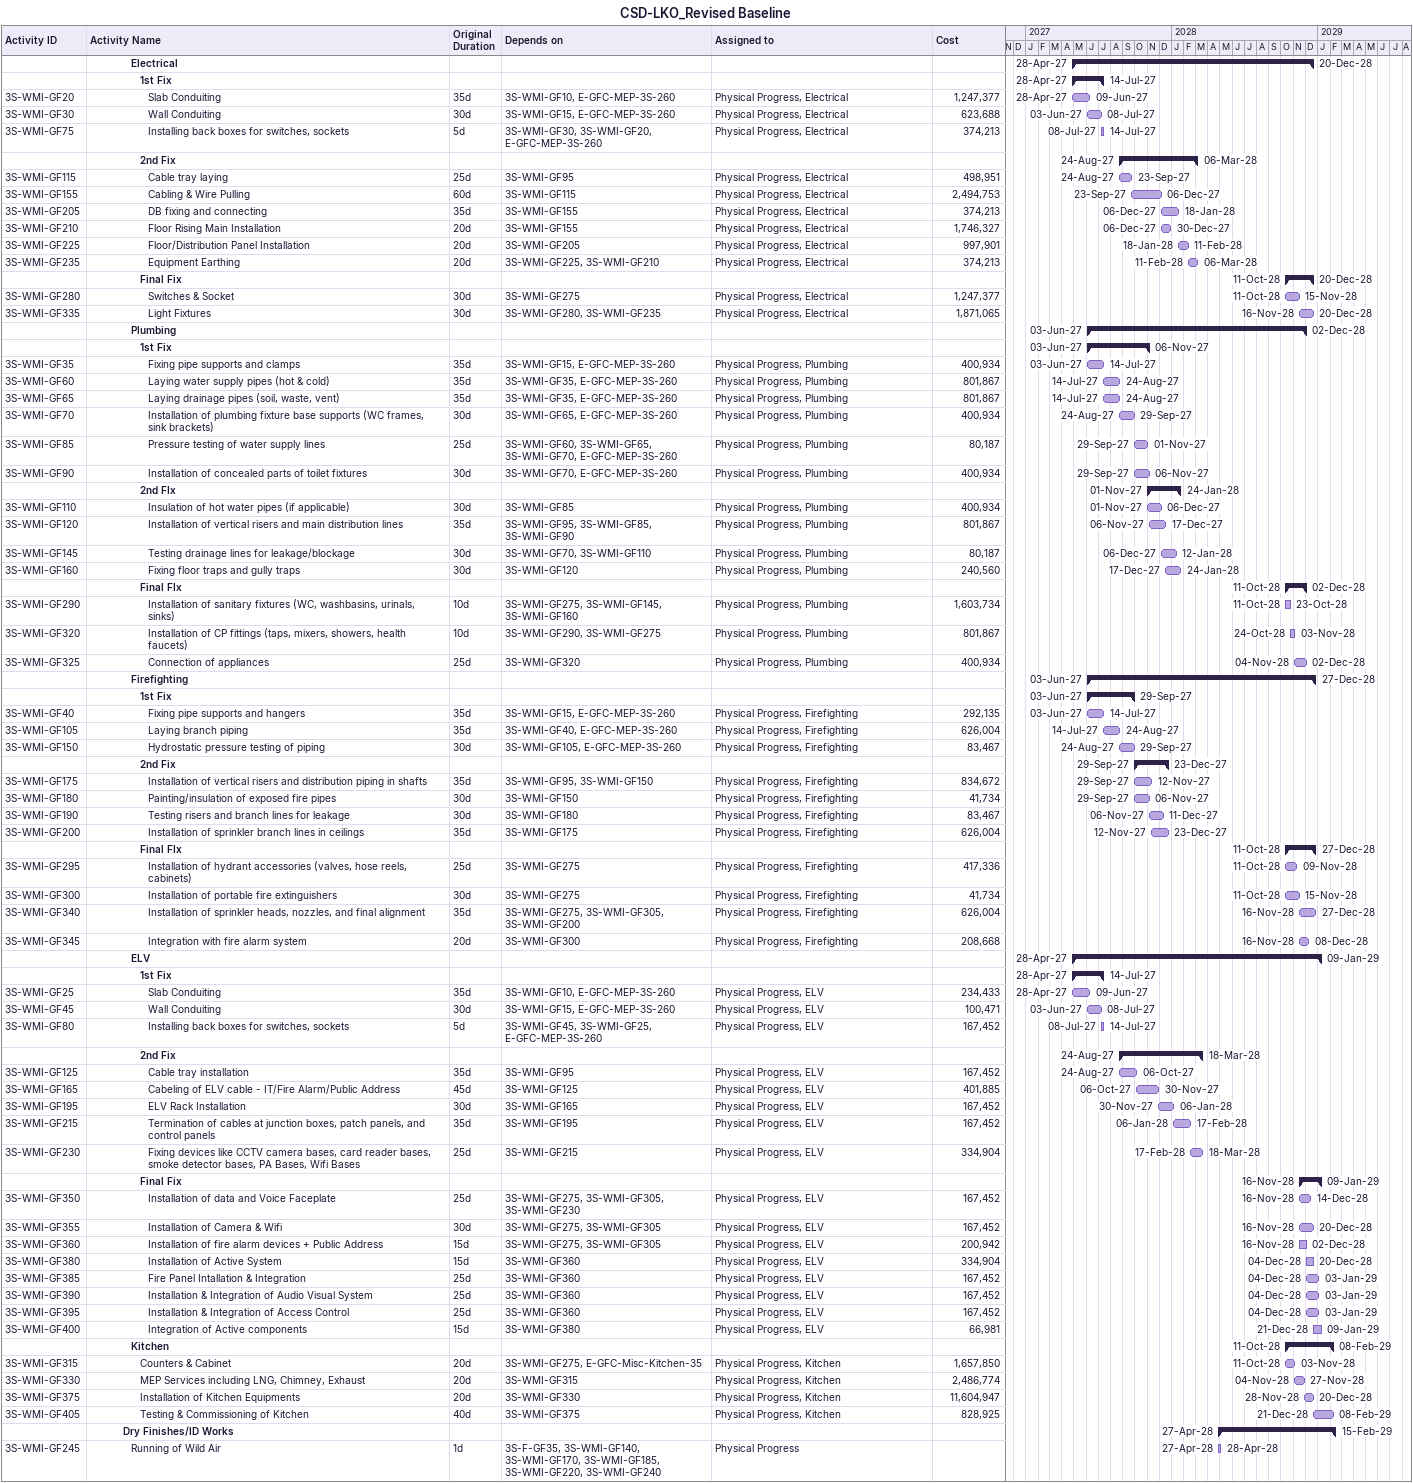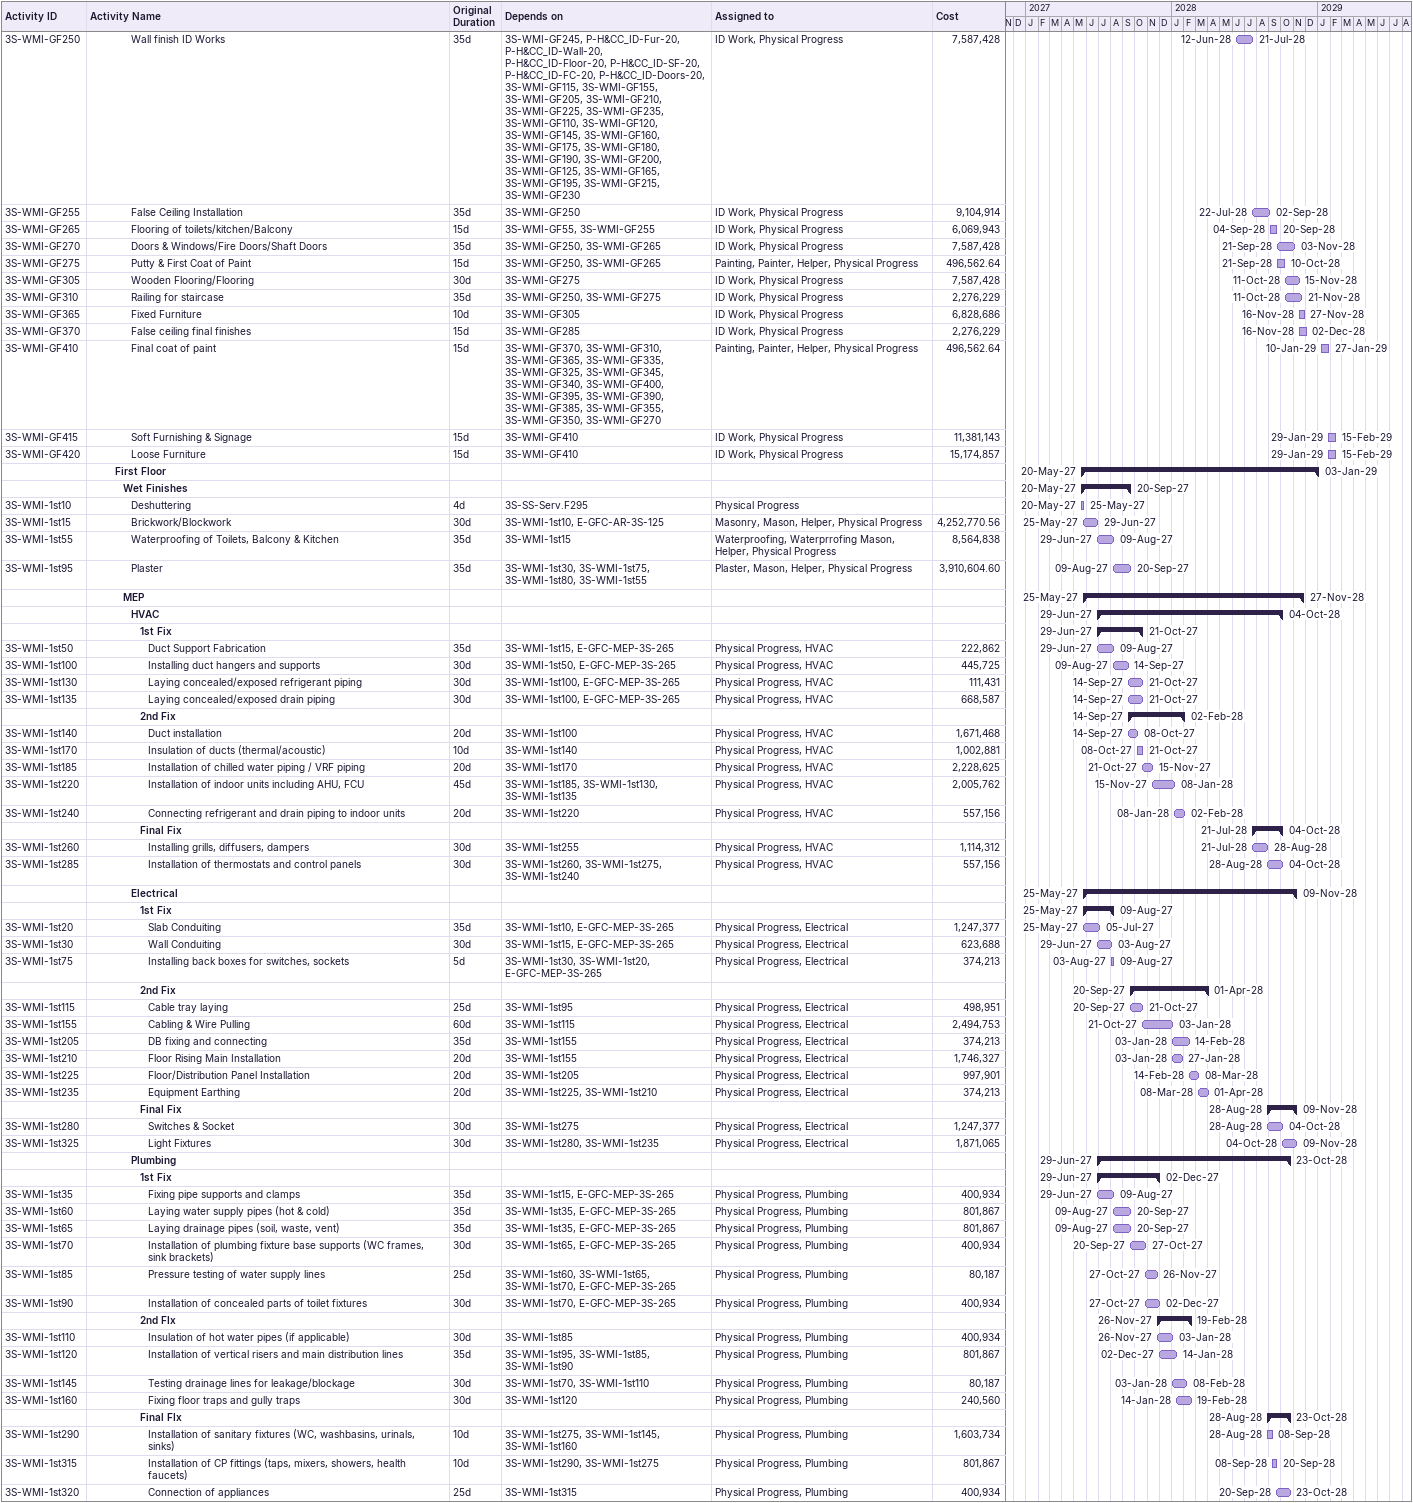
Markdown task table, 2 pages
CSD-LKO_Revised Baseline

| ID | Level | Task | Original duration | Start | Finish | Predecessors | Resources | Cost |
|---|---|---|---|---|---|---|---|---|
|  | 6 | **Electrical** |  | 2027-04-28 | 2028-12-20 |  |  |  |
|  | 7 | **1st Fix** |  | 2027-04-28 | 2027-07-14 |  |  |  |
| 3S-WMI-GF20 | 8 | Slab Conduiting | 35d | 2027-04-28 | 2027-06-09 | 3S-WMI-GF10, E-GFC-MEP-3S-260 | Physical Progress, Electrical | 1247377 |
| 3S-WMI-GF30 | 8 | Wall Conduiting | 30d | 2027-06-03 | 2027-07-08 | 3S-WMI-GF15, E-GFC-MEP-3S-260 | Physical Progress, Electrical | 623688 |
| 3S-WMI-GF75 | 8 | Installing back boxes for switches, sockets | 5d | 2027-07-08 | 2027-07-14 | 3S-WMI-GF30, 3S-WMI-GF20, E-GFC-MEP-3S-260 | Physical Progress, Electrical | 374213 |
|  | 7 | **2nd Fix** |  | 2027-08-24 | 2028-03-06 |  |  |  |
| 3S-WMI-GF115 | 8 | Cable tray laying | 25d | 2027-08-24 | 2027-09-23 | 3S-WMI-GF95 | Physical Progress, Electrical | 498951 |
| 3S-WMI-GF155 | 8 | Cabling & Wire Pulling | 60d | 2027-09-23 | 2027-12-06 | 3S-WMI-GF115 | Physical Progress, Electrical | 2494753 |
| 3S-WMI-GF205 | 8 | DB fixing and connecting | 35d | 2027-12-06 | 2028-01-18 | 3S-WMI-GF155 | Physical Progress, Electrical | 374213 |
| 3S-WMI-GF210 | 8 | Floor Rising Main Installation | 20d | 2027-12-06 | 2027-12-30 | 3S-WMI-GF155 | Physical Progress, Electrical | 1746327 |
| 3S-WMI-GF225 | 8 | Floor/Distribution Panel Installation | 20d | 2028-01-18 | 2028-02-11 | 3S-WMI-GF205 | Physical Progress, Electrical | 997901 |
| 3S-WMI-GF235 | 8 | Equipment Earthing | 20d | 2028-02-11 | 2028-03-06 | 3S-WMI-GF225, 3S-WMI-GF210 | Physical Progress, Electrical | 374213 |
|  | 7 | **Final Fix** |  | 2028-10-11 | 2028-12-20 |  |  |  |
| 3S-WMI-GF280 | 8 | Switches & Socket | 30d | 2028-10-11 | 2028-11-15 | 3S-WMI-GF275 | Physical Progress, Electrical | 1247377 |
| 3S-WMI-GF335 | 8 | Light Fixtures | 30d | 2028-11-16 | 2028-12-20 | 3S-WMI-GF280, 3S-WMI-GF235 | Physical Progress, Electrical | 1871065 |
|  | 6 | **Plumbing** |  | 2027-06-03 | 2028-12-02 |  |  |  |
|  | 7 | **1st Fix** |  | 2027-06-03 | 2027-11-06 |  |  |  |
| 3S-WMI-GF35 | 8 | Fixing pipe supports and clamps | 35d | 2027-06-03 | 2027-07-14 | 3S-WMI-GF15, E-GFC-MEP-3S-260 | Physical Progress, Plumbing | 400934 |
| 3S-WMI-GF60 | 8 | Laying water supply pipes (hot & cold) | 35d | 2027-07-14 | 2027-08-24 | 3S-WMI-GF35, E-GFC-MEP-3S-260 | Physical Progress, Plumbing | 801867 |
| 3S-WMI-GF65 | 8 | Laying drainage pipes (soil, waste, vent) | 35d | 2027-07-14 | 2027-08-24 | 3S-WMI-GF35, E-GFC-MEP-3S-260 | Physical Progress, Plumbing | 801867 |
| 3S-WMI-GF70 | 8 | Installation of plumbing fixture base supports (WC frames, sink brackets) | 30d | 2027-08-24 | 2027-09-29 | 3S-WMI-GF65, E-GFC-MEP-3S-260 | Physical Progress, Plumbing | 400934 |
| 3S-WMI-GF85 | 8 | Pressure testing of water supply lines | 25d | 2027-09-29 | 2027-11-01 | 3S-WMI-GF60, 3S-WMI-GF65, 3S-WMI-GF70, E-GFC-MEP-3S-260 | Physical Progress, Plumbing | 80187 |
| 3S-WMI-GF90 | 8 | Installation of concealed parts of toilet fixtures | 30d | 2027-09-29 | 2027-11-06 | 3S-WMI-GF70, E-GFC-MEP-3S-260 | Physical Progress, Plumbing | 400934 |
|  | 7 | **2nd FIx** |  | 2027-11-01 | 2028-01-24 |  |  |  |
| 3S-WMI-GF110 | 8 | Insulation of hot water pipes (if applicable) | 30d | 2027-11-01 | 2027-12-06 | 3S-WMI-GF85 | Physical Progress, Plumbing | 400934 |
| 3S-WMI-GF120 | 8 | Installation of vertical risers and main distribution lines | 35d | 2027-11-06 | 2027-12-17 | 3S-WMI-GF95, 3S-WMI-GF85, 3S-WMI-GF90 | Physical Progress, Plumbing | 801867 |
| 3S-WMI-GF145 | 8 | Testing drainage lines for leakage/blockage | 30d | 2027-12-06 | 2028-01-12 | 3S-WMI-GF70, 3S-WMI-GF110 | Physical Progress, Plumbing | 80187 |
| 3S-WMI-GF160 | 8 | Fixing floor traps and gully traps | 30d | 2027-12-17 | 2028-01-24 | 3S-WMI-GF120 | Physical Progress, Plumbing | 240560 |
|  | 7 | **Final FIx** |  | 2028-10-11 | 2028-12-02 |  |  |  |
| 3S-WMI-GF290 | 8 | Installation of sanitary fixtures (WC, washbasins, urinals, sinks) | 10d | 2028-10-11 | 2028-10-23 | 3S-WMI-GF275, 3S-WMI-GF145, 3S-WMI-GF160 | Physical Progress, Plumbing | 1603734 |
| 3S-WMI-GF320 | 8 | Installation of CP fittings (taps, mixers, showers, health faucets) | 10d | 2028-10-24 | 2028-11-03 | 3S-WMI-GF290, 3S-WMI-GF275 | Physical Progress, Plumbing | 801867 |
| 3S-WMI-GF325 | 8 | Connection of appliances | 25d | 2028-11-04 | 2028-12-02 | 3S-WMI-GF320 | Physical Progress, Plumbing | 400934 |
|  | 6 | **Firefighting** |  | 2027-06-03 | 2028-12-27 |  |  |  |
|  | 7 | **1st Fix** |  | 2027-06-03 | 2027-09-29 |  |  |  |
| 3S-WMI-GF40 | 8 | Fixing pipe supports and hangers | 35d | 2027-06-03 | 2027-07-14 | 3S-WMI-GF15, E-GFC-MEP-3S-260 | Physical Progress, Firefighting | 292135 |
| 3S-WMI-GF105 | 8 | Laying branch piping | 35d | 2027-07-14 | 2027-08-24 | 3S-WMI-GF40, E-GFC-MEP-3S-260 | Physical Progress, Firefighting | 626004 |
| 3S-WMI-GF150 | 8 | Hydrostatic pressure testing of piping | 30d | 2027-08-24 | 2027-09-29 | 3S-WMI-GF105, E-GFC-MEP-3S-260 | Physical Progress, Firefighting | 83467 |
|  | 7 | **2nd Fix** |  | 2027-09-29 | 2027-12-23 |  |  |  |
| 3S-WMI-GF175 | 8 | Installation of vertical risers and distribution piping in shafts | 35d | 2027-09-29 | 2027-11-12 | 3S-WMI-GF95, 3S-WMI-GF150 | Physical Progress, Firefighting | 834672 |
| 3S-WMI-GF180 | 8 | Painting/insulation of exposed fire pipes | 30d | 2027-09-29 | 2027-11-06 | 3S-WMI-GF150 | Physical Progress, Firefighting | 41734 |
| 3S-WMI-GF190 | 8 | Testing risers and branch lines for leakage | 30d | 2027-11-06 | 2027-12-11 | 3S-WMI-GF180 | Physical Progress, Firefighting | 83467 |
| 3S-WMI-GF200 | 8 | Installation of sprinkler branch lines in ceilings | 35d | 2027-11-12 | 2027-12-23 | 3S-WMI-GF175 | Physical Progress, Firefighting | 626004 |
|  | 7 | **Final FIx** |  | 2028-10-11 | 2028-12-27 |  |  |  |
| 3S-WMI-GF295 | 8 | Installation of hydrant accessories (valves, hose reels, cabinets) | 25d | 2028-10-11 | 2028-11-09 | 3S-WMI-GF275 | Physical Progress, Firefighting | 417336 |
| 3S-WMI-GF300 | 8 | Installation of portable fire extinguishers | 30d | 2028-10-11 | 2028-11-15 | 3S-WMI-GF275 | Physical Progress, Firefighting | 41734 |
| 3S-WMI-GF340 | 8 | Installation of sprinkler heads, nozzles, and final alignment | 35d | 2028-11-16 | 2028-12-27 | 3S-WMI-GF275, 3S-WMI-GF305, 3S-WMI-GF200 | Physical Progress, Firefighting | 626004 |
| 3S-WMI-GF345 | 8 | Integration with fire alarm system | 20d | 2028-11-16 | 2028-12-08 | 3S-WMI-GF300 | Physical Progress, Firefighting | 208668 |
|  | 6 | **ELV** |  | 2027-04-28 | 2029-01-09 |  |  |  |
|  | 7 | **1st Fix** |  | 2027-04-28 | 2027-07-14 |  |  |  |
| 3S-WMI-GF25 | 8 | Slab Conduiting | 35d | 2027-04-28 | 2027-06-09 | 3S-WMI-GF10, E-GFC-MEP-3S-260 | Physical Progress, ELV | 234433 |
| 3S-WMI-GF45 | 8 | Wall Conduiting | 30d | 2027-06-03 | 2027-07-08 | 3S-WMI-GF15, E-GFC-MEP-3S-260 | Physical Progress, ELV | 100471 |
| 3S-WMI-GF80 | 8 | Installing back boxes for switches, sockets | 5d | 2027-07-08 | 2027-07-14 | 3S-WMI-GF45, 3S-WMI-GF25, E-GFC-MEP-3S-260 | Physical Progress, ELV | 167452 |
|  | 7 | **2nd Fix** |  | 2027-08-24 | 2028-03-18 |  |  |  |
| 3S-WMI-GF125 | 8 | Cable tray installation | 35d | 2027-08-24 | 2027-10-06 | 3S-WMI-GF95 | Physical Progress, ELV | 167452 |
| 3S-WMI-GF165 | 8 | Cabeling of ELV cable - IT/Fire Alarm/Public Address | 45d | 2027-10-06 | 2027-11-30 | 3S-WMI-GF125 | Physical Progress, ELV | 401885 |
| 3S-WMI-GF195 | 8 | ELV Rack Installation | 30d | 2027-11-30 | 2028-01-06 | 3S-WMI-GF165 | Physical Progress, ELV | 167452 |
| 3S-WMI-GF215 | 8 | Termination of cables at junction boxes, patch panels, and control panels | 35d | 2028-01-06 | 2028-02-17 | 3S-WMI-GF195 | Physical Progress, ELV | 167452 |
| 3S-WMI-GF230 | 8 | Fixing devices like CCTV camera bases, card reader bases, smoke detector bases, PA Bases, Wifi Bases | 25d | 2028-02-17 | 2028-03-18 | 3S-WMI-GF215 | Physical Progress, ELV | 334904 |
|  | 7 | **Final Fix** |  | 2028-11-16 | 2029-01-09 |  |  |  |
| 3S-WMI-GF350 | 8 | Installation of data and Voice Faceplate | 25d | 2028-11-16 | 2028-12-14 | 3S-WMI-GF275, 3S-WMI-GF305, 3S-WMI-GF230 | Physical Progress, ELV | 167452 |
| 3S-WMI-GF355 | 8 | Installation of Camera & Wifi | 30d | 2028-11-16 | 2028-12-20 | 3S-WMI-GF275, 3S-WMI-GF305 | Physical Progress, ELV | 167452 |
| 3S-WMI-GF360 | 8 | Installation of fire alarm devices + Public Address | 15d | 2028-11-16 | 2028-12-02 | 3S-WMI-GF275, 3S-WMI-GF305 | Physical Progress, ELV | 200942 |
| 3S-WMI-GF380 | 8 | Installation of Active System | 15d | 2028-12-04 | 2028-12-20 | 3S-WMI-GF360 | Physical Progress, ELV | 334904 |
| 3S-WMI-GF385 | 8 | Fire Panel Intallation & Integration | 25d | 2028-12-04 | 2029-01-03 | 3S-WMI-GF360 | Physical Progress, ELV | 167452 |
| 3S-WMI-GF390 | 8 | Installation & Integration of Audio Visual System | 25d | 2028-12-04 | 2029-01-03 | 3S-WMI-GF360 | Physical Progress, ELV | 167452 |
| 3S-WMI-GF395 | 8 | Installation & Integration of Access Control | 25d | 2028-12-04 | 2029-01-03 | 3S-WMI-GF360 | Physical Progress, ELV | 167452 |
| 3S-WMI-GF400 | 8 | Integration of Active components | 15d | 2028-12-21 | 2029-01-09 | 3S-WMI-GF380 | Physical Progress, ELV | 66981 |
|  | 6 | **Kitchen** |  | 2028-10-11 | 2029-02-08 |  |  |  |
| 3S-WMI-GF315 | 7 | Counters & Cabinet | 20d | 2028-10-11 | 2028-11-03 | 3S-WMI-GF275, E-GFC-Misc-Kitchen-35 | Physical Progress, Kitchen | 1657850 |
| 3S-WMI-GF330 | 7 | MEP Services including LNG, Chimney, Exhaust | 20d | 2028-11-04 | 2028-11-27 | 3S-WMI-GF315 | Physical Progress, Kitchen | 2486774 |
| 3S-WMI-GF375 | 7 | Installation of Kitchen Equipments | 20d | 2028-11-28 | 2028-12-20 | 3S-WMI-GF330 | Physical Progress, Kitchen | 11604947 |
| 3S-WMI-GF405 | 7 | Testing & Commissioning of Kitchen | 40d | 2028-12-21 | 2029-02-08 | 3S-WMI-GF375 | Physical Progress, Kitchen | 828925 |
|  | 5 | **Dry Finishes/ID Works** |  | 2028-04-27 | 2029-02-15 |  |  |  |
| 3S-WMI-GF245 | 6 | Running of Wild Air | 1d | 2028-04-27 | 2028-04-28 | 3S-F-GF35, 3S-WMI-GF140, 3S-WMI-GF170, 3S-WMI-GF185, 3S-WMI-GF220, 3S-WMI-GF240 | Physical Progress |  |
| 3S-WMI-GF250 | 6 | Wall finish ID Works | 35d | 2028-06-12 | 2028-07-21 | 3S-WMI-GF245, P-H&CC_ID-Fur-20, P-H&CC_ID-Wall-20, P-H&CC_ID-Floor-20, P-H&CC_ID-SF-20, P-H&CC_ID-FC-20, P-H&CC_ID-Doors-20, 3S-WMI-GF115, 3S-WMI-GF155, 3S-WMI-GF205, 3S-WMI-GF210, 3S-WMI-GF225, 3S-WMI-GF235, 3S-WMI-GF110, 3S-WMI-GF120, 3S-WMI-GF145, 3S-WMI-GF160, 3S-WMI-GF175, 3S-WMI-GF180, 3S-WMI-GF190, 3S-WMI-GF200, 3S-WMI-GF125, 3S-WMI-GF165, 3S-WMI-GF195, 3S-WMI-GF215, 3S-WMI-GF230 | ID Work, Physical Progress | 7587428 |
| 3S-WMI-GF255 | 6 | False Ceiling Installation | 35d | 2028-07-22 | 2028-09-02 | 3S-WMI-GF250 | ID Work, Physical Progress | 9104914 |
| 3S-WMI-GF265 | 6 | Flooring of toilets/kitchen/Balcony | 15d | 2028-09-04 | 2028-09-20 | 3S-WMI-GF55, 3S-WMI-GF255 | ID Work, Physical Progress | 6069943 |
| 3S-WMI-GF270 | 6 | Doors & Windows/Fire Doors/Shaft Doors | 35d | 2028-09-21 | 2028-11-03 | 3S-WMI-GF250, 3S-WMI-GF265 | ID Work, Physical Progress | 7587428 |
| 3S-WMI-GF275 | 6 | Putty & First Coat of Paint | 15d | 2028-09-21 | 2028-10-10 | 3S-WMI-GF250, 3S-WMI-GF265 | Painting, Painter, Helper, Physical Progress | 496562.64 |
| 3S-WMI-GF305 | 6 | Wooden Flooring/Flooring | 30d | 2028-10-11 | 2028-11-15 | 3S-WMI-GF275 | ID Work, Physical Progress | 7587428 |
| 3S-WMI-GF310 | 6 | Railing for staircase | 35d | 2028-10-11 | 2028-11-21 | 3S-WMI-GF250, 3S-WMI-GF275 | ID Work, Physical Progress | 2276229 |
| 3S-WMI-GF365 | 6 | Fixed Furniture | 10d | 2028-11-16 | 2028-11-27 | 3S-WMI-GF305 | ID Work, Physical Progress | 6828686 |
| 3S-WMI-GF370 | 6 | False ceiling final finishes | 15d | 2028-11-16 | 2028-12-02 | 3S-WMI-GF285 | ID Work, Physical Progress | 2276229 |
| 3S-WMI-GF410 | 6 | Final coat of paint | 15d | 2029-01-10 | 2029-01-27 | 3S-WMI-GF370, 3S-WMI-GF310, 3S-WMI-GF365, 3S-WMI-GF335, 3S-WMI-GF325, 3S-WMI-GF345, 3S-WMI-GF340, 3S-WMI-GF400, 3S-WMI-GF395, 3S-WMI-GF390, 3S-WMI-GF385, 3S-WMI-GF355, 3S-WMI-GF350, 3S-WMI-GF270 | Painting, Painter, Helper, Physical Progress | 496562.64 |
| 3S-WMI-GF415 | 6 | Soft Furnishing & Signage | 15d | 2029-01-29 | 2029-02-15 | 3S-WMI-GF410 | ID Work, Physical Progress | 11381143 |
| 3S-WMI-GF420 | 6 | Loose Furniture | 15d | 2029-01-29 | 2029-02-15 | 3S-WMI-GF410 | ID Work, Physical Progress | 15174857 |
|  | 4 | **First Floor** |  | 2027-05-20 | 2029-01-03 |  |  |  |
|  | 5 | **Wet Finishes** |  | 2027-05-20 | 2027-09-20 |  |  |  |
| 3S-WMI-1st10 | 6 | Deshuttering | 4d | 2027-05-20 | 2027-05-25 | 3S-SS-Serv.F295 | Physical Progress |  |
| 3S-WMI-1st15 | 6 | Brickwork/Blockwork | 30d | 2027-05-25 | 2027-06-29 | 3S-WMI-1st10, E-GFC-AR-3S-125 | Masonry, Mason, Helper, Physical Progress | 4252770.56 |
| 3S-WMI-1st55 | 6 | Waterproofing of Toilets, Balcony & Kitchen | 35d | 2027-06-29 | 2027-08-09 | 3S-WMI-1st15 | Waterproofing, Waterprrofing Mason, Helper, Physical Progress | 8564838 |
| 3S-WMI-1st95 | 6 | Plaster | 35d | 2027-08-09 | 2027-09-20 | 3S-WMI-1st30, 3S-WMI-1st75, 3S-WMI-1st80, 3S-WMI-1st55 | Plaster, Mason, Helper, Physical Progress | 3910604.60 |
|  | 5 | **MEP** |  | 2027-05-25 | 2028-11-27 |  |  |  |
|  | 6 | **HVAC** |  | 2027-06-29 | 2028-10-04 |  |  |  |
|  | 7 | **1st Fix** |  | 2027-06-29 | 2027-10-21 |  |  |  |
| 3S-WMI-1st50 | 8 | Duct Support Fabrication | 35d | 2027-06-29 | 2027-08-09 | 3S-WMI-1st15, E-GFC-MEP-3S-265 | Physical Progress, HVAC | 222862 |
| 3S-WMI-1st100 | 8 | Installing duct hangers and supports | 30d | 2027-08-09 | 2027-09-14 | 3S-WMI-1st50, E-GFC-MEP-3S-265 | Physical Progress, HVAC | 445725 |
| 3S-WMI-1st130 | 8 | Laying concealed/exposed refrigerant piping | 30d | 2027-09-14 | 2027-10-21 | 3S-WMI-1st100, E-GFC-MEP-3S-265 | Physical Progress, HVAC | 111431 |
| 3S-WMI-1st135 | 8 | Laying concealed/exposed drain piping | 30d | 2027-09-14 | 2027-10-21 | 3S-WMI-1st100, E-GFC-MEP-3S-265 | Physical Progress, HVAC | 668587 |
|  | 7 | **2nd Fix** |  | 2027-09-14 | 2028-02-02 |  |  |  |
| 3S-WMI-1st140 | 8 | Duct installation | 20d | 2027-09-14 | 2027-10-08 | 3S-WMI-1st100 | Physical Progress, HVAC | 1671468 |
| 3S-WMI-1st170 | 8 | Insulation of ducts (thermal/acoustic) | 10d | 2027-10-08 | 2027-10-21 | 3S-WMI-1st140 | Physical Progress, HVAC | 1002881 |
| 3S-WMI-1st185 | 8 | Installation of chilled water piping / VRF piping | 20d | 2027-10-21 | 2027-11-15 | 3S-WMI-1st170 | Physical Progress, HVAC | 2228625 |
| 3S-WMI-1st220 | 8 | Installation of indoor units including AHU, FCU | 45d | 2027-11-15 | 2028-01-08 | 3S-WMI-1st185, 3S-WMI-1st130, 3S-WMI-1st135 | Physical Progress, HVAC | 2005762 |
| 3S-WMI-1st240 | 8 | Connecting refrigerant and drain piping to indoor units | 20d | 2028-01-08 | 2028-02-02 | 3S-WMI-1st220 | Physical Progress, HVAC | 557156 |
|  | 7 | **Final Fix** |  | 2028-07-21 | 2028-10-04 |  |  |  |
| 3S-WMI-1st260 | 8 | Installing grills, diffusers, dampers | 30d | 2028-07-21 | 2028-08-28 | 3S-WMI-1st255 | Physical Progress, HVAC | 1114312 |
| 3S-WMI-1st285 | 8 | Installation of thermostats and control panels | 30d | 2028-08-28 | 2028-10-04 | 3S-WMI-1st260, 3S-WMI-1st275, 3S-WMI-1st240 | Physical Progress, HVAC | 557156 |
|  | 6 | **Electrical** |  | 2027-05-25 | 2028-11-09 |  |  |  |
|  | 7 | **1st Fix** |  | 2027-05-25 | 2027-08-09 |  |  |  |
| 3S-WMI-1st20 | 8 | Slab Conduiting | 35d | 2027-05-25 | 2027-07-05 | 3S-WMI-1st10, E-GFC-MEP-3S-265 | Physical Progress, Electrical | 1247377 |
| 3S-WMI-1st30 | 8 | Wall Conduiting | 30d | 2027-06-29 | 2027-08-03 | 3S-WMI-1st15, E-GFC-MEP-3S-265 | Physical Progress, Electrical | 623688 |
| 3S-WMI-1st75 | 8 | Installing back boxes for switches, sockets | 5d | 2027-08-03 | 2027-08-09 | 3S-WMI-1st30, 3S-WMI-1st20, E-GFC-MEP-3S-265 | Physical Progress, Electrical | 374213 |
|  | 7 | **2nd Fix** |  | 2027-09-20 | 2028-04-01 |  |  |  |
| 3S-WMI-1st115 | 8 | Cable tray laying | 25d | 2027-09-20 | 2027-10-21 | 3S-WMI-1st95 | Physical Progress, Electrical | 498951 |
| 3S-WMI-1st155 | 8 | Cabling & Wire Pulling | 60d | 2027-10-21 | 2028-01-03 | 3S-WMI-1st115 | Physical Progress, Electrical | 2494753 |
| 3S-WMI-1st205 | 8 | DB fixing and connecting | 35d | 2028-01-03 | 2028-02-14 | 3S-WMI-1st155 | Physical Progress, Electrical | 374213 |
| 3S-WMI-1st210 | 8 | Floor Rising Main Installation | 20d | 2028-01-03 | 2028-01-27 | 3S-WMI-1st155 | Physical Progress, Electrical | 1746327 |
| 3S-WMI-1st225 | 8 | Floor/Distribution Panel Installation | 20d | 2028-02-14 | 2028-03-08 | 3S-WMI-1st205 | Physical Progress, Electrical | 997901 |
| 3S-WMI-1st235 | 8 | Equipment Earthing | 20d | 2028-03-08 | 2028-04-01 | 3S-WMI-1st225, 3S-WMI-1st210 | Physical Progress, Electrical | 374213 |
|  | 7 | **Final Fix** |  | 2028-08-28 | 2028-11-09 |  |  |  |
| 3S-WMI-1st280 | 8 | Switches & Socket | 30d | 2028-08-28 | 2028-10-04 | 3S-WMI-1st275 | Physical Progress, Electrical | 1247377 |
| 3S-WMI-1st325 | 8 | Light Fixtures | 30d | 2028-10-04 | 2028-11-09 | 3S-WMI-1st280, 3S-WMI-1st235 | Physical Progress, Electrical | 1871065 |
|  | 6 | **Plumbing** |  | 2027-06-29 | 2028-10-23 |  |  |  |
|  | 7 | **1st Fix** |  | 2027-06-29 | 2027-12-02 |  |  |  |
| 3S-WMI-1st35 | 8 | Fixing pipe supports and clamps | 35d | 2027-06-29 | 2027-08-09 | 3S-WMI-1st15, E-GFC-MEP-3S-265 | Physical Progress, Plumbing | 400934 |
| 3S-WMI-1st60 | 8 | Laying water supply pipes (hot & cold) | 35d | 2027-08-09 | 2027-09-20 | 3S-WMI-1st35, E-GFC-MEP-3S-265 | Physical Progress, Plumbing | 801867 |
| 3S-WMI-1st65 | 8 | Laying drainage pipes (soil, waste, vent) | 35d | 2027-08-09 | 2027-09-20 | 3S-WMI-1st35, E-GFC-MEP-3S-265 | Physical Progress, Plumbing | 801867 |
| 3S-WMI-1st70 | 8 | Installation of plumbing fixture base supports (WC frames, sink brackets) | 30d | 2027-09-20 | 2027-10-27 | 3S-WMI-1st65, E-GFC-MEP-3S-265 | Physical Progress, Plumbing | 400934 |
| 3S-WMI-1st85 | 8 | Pressure testing of water supply lines | 25d | 2027-10-27 | 2027-11-26 | 3S-WMI-1st60, 3S-WMI-1st65, 3S-WMI-1st70, E-GFC-MEP-3S-265 | Physical Progress, Plumbing | 80187 |
| 3S-WMI-1st90 | 8 | Installation of concealed parts of toilet fixtures | 30d | 2027-10-27 | 2027-12-02 | 3S-WMI-1st70, E-GFC-MEP-3S-265 | Physical Progress, Plumbing | 400934 |
|  | 7 | **2nd FIx** |  | 2027-11-26 | 2028-02-19 |  |  |  |
| 3S-WMI-1st110 | 8 | Insulation of hot water pipes (if applicable) | 30d | 2027-11-26 | 2028-01-03 | 3S-WMI-1st85 | Physical Progress, Plumbing | 400934 |
| 3S-WMI-1st120 | 8 | Installation of vertical risers and main distribution lines | 35d | 2027-12-02 | 2028-01-14 | 3S-WMI-1st95, 3S-WMI-1st85, 3S-WMI-1st90 | Physical Progress, Plumbing | 801867 |
| 3S-WMI-1st145 | 8 | Testing drainage lines for leakage/blockage | 30d | 2028-01-03 | 2028-02-08 | 3S-WMI-1st70, 3S-WMI-1st110 | Physical Progress, Plumbing | 80187 |
| 3S-WMI-1st160 | 8 | Fixing floor traps and gully traps | 30d | 2028-01-14 | 2028-02-19 | 3S-WMI-1st120 | Physical Progress, Plumbing | 240560 |
|  | 7 | **Final FIx** |  | 2028-08-28 | 2028-10-23 |  |  |  |
| 3S-WMI-1st290 | 8 | Installation of sanitary fixtures (WC, washbasins, urinals, sinks) | 10d | 2028-08-28 | 2028-09-08 | 3S-WMI-1st275, 3S-WMI-1st145, 3S-WMI-1st160 | Physical Progress, Plumbing | 1603734 |
| 3S-WMI-1st315 | 8 | Installation of CP fittings (taps, mixers, showers, health faucets) | 10d | 2028-09-08 | 2028-09-20 | 3S-WMI-1st290, 3S-WMI-1st275 | Physical Progress, Plumbing | 801867 |
| 3S-WMI-1st320 | 8 | Connection of appliances | 25d | 2028-09-20 | 2028-10-23 | 3S-WMI-1st315 | Physical Progress, Plumbing | 400934 |
